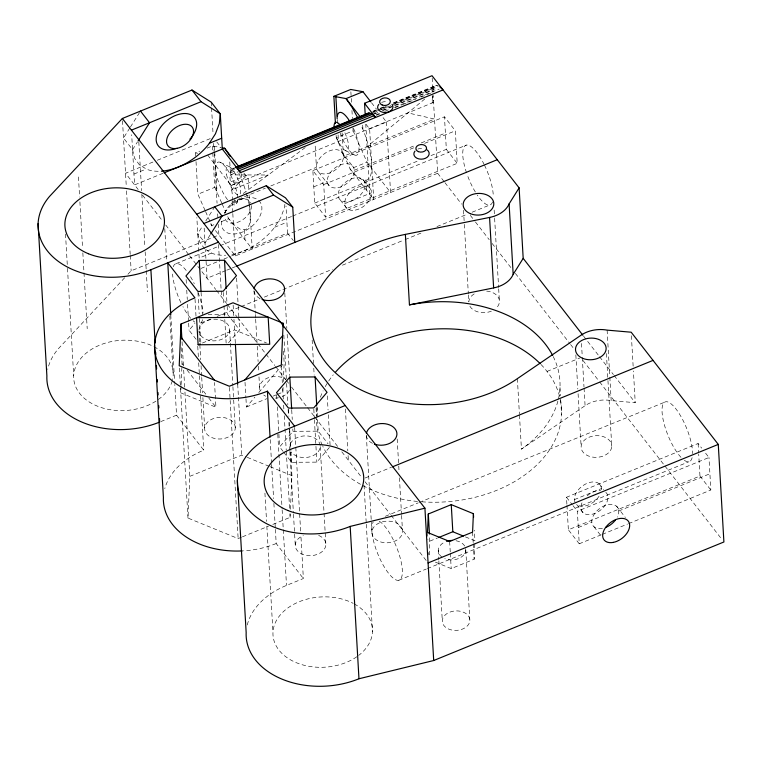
<?xml version="1.0" encoding="UTF-8"?>
<svg xmlns="http://www.w3.org/2000/svg" width="762" height="762" viewBox="0 0 762 762"><rect width="100%" height="100%" fill="white"/><g stroke="black" fill="none" stroke-linecap="round" stroke-linejoin="round"><path stroke-width="0.57" stroke-dasharray="3.81 2.86" d="M181.08 385.82L180.775 392.84L215.941 407.222L214.513 382.476M181.127 384.648L182.051 363.569L181.099 347.072M241.392 537.258L238.144 538.582L187.995 518.074L189.814 476.345L184.842 390.134M283.093 387.439L282.883 392.125L277.53 394.316M283.35 381.591L284.159 362.855L283.483 351.072M272.786 524.437L290.103 517.36L290.255 513.883M290.465 509.245L291.932 475.621L290.57 451.999M429.263 554.936L429.53 535.219M435.397 562.127L451.209 568.595L474.155 559.222L474.859 543.096M232.029 200.587C234.544 192.386 224.495 172.117 234.563 168.192M432.978 91.65C432.73 88.668 434.664 83.877 438.36 85.935L394.821 103.718M284.864 204.321L284.54 207.569L280.645 217.856L274.091 228A49.835 31.756 -37.8 0 1 230.029 254.803M432.568 96.498L431.883 103.07L433.464 100.536L432.168 100.317L433.168 95.317M236.506 203.711L238.049 199.492M224.59 213.046L226.009 210.445M204.664 248.888L199.796 242.183L197.768 233.677L202.711 225.847M205.797 220.951L214.76 206.759M129.788 128.026L123.492 137.998L132.55 149.666L134.569 158.172L139.446 164.887L146.837 169.335A49.835 31.756 -37.8 0 0 161.506 171.164M130.416 127.035L140.484 111.081M132.55 149.666L137.493 141.837M210.055 235.029L205.016 243.011L197.768 233.677M196.091 339.281L189.052 330.222L194.967 323.298M228.495 342.852L239.582 329.87L238.973 319.259M245.964 398.764L246.44 407.013L254.908 397.097M258.756 392.592L284.159 362.855M283.15 451.428L279.635 446.903L292.951 431.321L292.808 428.968M283.855 452.333L291.598 462.305L316.859 462.124L329.432 447.408M124.673 277.749L58.322 348.758A76.667 54.112 -3.3 0 0 47.73 369.399M127.911 274.282L131.15 270.824L218.885 234.982L218.275 224.409M342.081 132.855L343.424 156.286L367.055 146.647L424.948 98.85M232.734 212.35L232.096 201.759L234.877 199.701M243.211 193.519L305.343 147.476M519.474 415.061L521.437 449.132L585.083 405.698A26.832 18.936 -3.3 0 1 611.181 400.612L635.241 402.688L633.413 370.97M433.568 102.384L231.124 185.509L207.721 155.115M152.943 162.039L125.52 173.241L138.208 189.567M157.324 160.249L212.16 137.846M133.96 174.06L146.304 169.012M195.691 155.896L195.52 152.857L199.739 151.143M207.121 148.123L212.388 145.971L221.199 147.59M163.097 173.26L134.579 184.899L131.693 134.741M232.391 168.688L234.591 167.792M372.723 111.29L376.085 109.995M380.343 108.185L383.696 106.88M393.402 102.841L435.854 85.506M373.894 111.281L376.076 110.385M380.428 108.604L384.781 106.832M393.487 103.27L437.026 85.487M231.6 169.612L233.791 168.716M373.104 111.814L376.371 110.48M377.466 110.033L386.172 106.48M393.792 103.365L434.064 86.916M370.875 113.5L377.409 110.833M378.495 110.385L387.201 106.832M231.019 170.983L235.41 169.183M374.704 112.29L376.885 111.395M381.238 109.623L391.03 105.613M392.125 105.175L433.483 88.278M372.332 114.395L377.781 112.176M382.133 110.395L437.645 87.725M230.667 172.755L236.153 170.507M374.352 114.062L378.704 112.281M383.057 110.5L433.13 90.049M376.085 114.843L379.343 113.509M384.791 111.29L390.23 109.061M394.583 107.29L439.217 89.059M229.772 161.935L230.543 174.898L238.211 171.764M376.409 115.319L379.676 113.986M394.907 107.756L401.441 105.089M402.527 104.642L415.595 99.308M421.034 97.088L431.921 92.64M205.083 210.455L197.901 194.234L214.779 187.338L212.388 145.971M366.008 124.263L369.627 128.93L373.694 199.406L350.139 169.069L336.252 137.722L353.13 130.826L352.892 126.787M369.627 128.93L386.496 122.044L382.219 116.519M232.096 201.759L265.376 188.166M270.805 185.947L316.421 167.307L315.077 143.894M367.055 146.647L434.531 119.062L407.937 112.89M312.858 170.564L444.465 116.805L455.333 130.807L457.21 163.335L325.603 217.094L314.735 203.092L312.858 170.564L323.726 184.566L325.603 217.094M213.893 224.723L211.788 225.59L209.979 223.256M221.275 221.713L228.657 218.694L234.686 225.342L240.163 229.143L244.716 229.829A49.835 15.421 67.8 0 0 249.079 204.835M386.496 122.044L390.563 192.519L367.008 162.182L350.139 169.069L356.168 175.727L361.645 179.518L366.198 180.203A49.835 15.421 67.8 0 0 363.322 130.369L361.198 125.511M313.801 186.823L327.298 181.308M354.292 170.288L415.766 145.171M421.253 142.932L445.399 133.064M323.726 184.566L414.757 147.38M424.625 143.351L455.333 130.807M314.735 203.092L417.824 160.982M430.987 155.6L446.342 149.333L444.465 116.805M176.117 263.652L218.989 246.145M220.094 245.688L291.541 216.503M292.637 216.056L466.325 145.113M211.531 253.022L199.177 258.07L196.844 217.599M274.558 227.276L286.912 222.228M344.691 203.711L371.685 192.691M200.901 268.462L217.351 261.747M223.933 259.061L230.515 256.365M231.61 255.918L287.541 233.077L285.979 205.969M215.417 230.515L235.344 255.927L437.655 173.279L433.254 96.945L432.664 95.536M225.695 270.634L207.054 278.244L205.426 250.06M226.79 270.186L231.181 268.395M232.277 267.938L235.563 266.595M210.493 319.087L199.501 323.574A32.194 9.963 67.8 0 0 202.644 319.488M217.084 316.392L240.173 306.962M241.268 306.514L259.956 298.875M264.357 297.085L332.508 269.243M342.405 265.205L403.955 240.059M405.06 239.611L422.643 232.42M436.931 226.59L467.716 214.017M472.107 212.217L489.699 205.035M202.406 343.014L234.563 329.879L266.433 342.91M160.734 421.634L176.555 415.176L174.784 384.467M246.44 407.013L266.805 398.688M273.234 396.069L276.454 394.754M189.814 476.345L241.783 455.114L246.145 456.895M547.03 371.418L579.692 358.073M365.055 478.031L391.43 467.258M242.468 536.819L268.453 526.199M385.296 516.303L418.271 502.834M419.376 502.387L665.607 401.803M247.259 625.002A76.667 54.112 -3.3 0 1 286.502 585.416L303.371 578.52L300.847 534.829M429.873 541.115L437.521 537.991M566.899 504.225L566.49 497.262L698.097 443.503L701.716 448.17M574.405 499.605L601.399 488.585M398.783 580.263L426.263 569.043M427.368 568.595L688.981 461.724M601.17 534.829L579.244 543.792L577.367 511.264L708.965 457.505L704.621 451.904M579.244 543.792L568.366 529.79L699.973 476.031L698.697 453.952M578.301 527.523L591.798 522.008M618.792 510.978L709.908 473.764M602.266 534.381L627.497 524.075M628.593 523.627L710.841 490.033L708.965 457.505M231.124 185.509L239.487 182.489L247.583 174.946L268.186 175.012L231.4 190.033L239.487 182.489L230.924 181.747L247.583 174.946L230.543 174.898M240.906 199.187L245.974 197.901M208.102 314.601L227.628 314.468L230.438 318.087M292.951 431.321L318.211 431.14L328.06 443.827M195.52 152.857L197.739 153.267M465.468 536.915L474.955 540.801L474.345 530.19M247.231 457.343L269.034 466.258M270.129 466.706L291.932 475.621M345.519 150.647L354.359 154.924M220.38 162.373L229.21 166.64M205.645 249.479L212.055 253.346A49.835 31.756 -37.8 0 0 225.647 255.232M446.342 149.333L457.21 163.335M699.973 476.031L710.841 490.033M583.578 336.147L598.865 355.825M599.589 356.768L613.41 374.571M614.143 375.514L635.241 402.688M437.655 173.279L444.198 181.699M444.922 182.642L461.629 204.159M470.345 215.389L474.707 221.009M475.431 221.942L489.242 239.725M492.147 243.469L511.759 268.729M515.388 273.406L569.881 343.595M570.605 344.529L574.243 349.206M582.959 360.436L598.942 381.029M599.665 381.962L664.331 465.249M665.055 466.182L721.719 539.172M371.513 102.737L376.504 109.166M341.3 151.6L352.168 165.602M363.036 179.603L369.56 188.004M599.284 483.899L603.628 489.499M616.677 506.301L625.373 517.503M318.545 171.993L329.413 185.995M340.29 199.996L346.805 208.397M583.054 512.693L576.529 504.292A15.335 9.773 -37.8 0 0 599.904 494.738M593.922 526.694L601.17 536.029M566.49 497.262L572.291 504.73M573.014 505.663L577.367 511.264M243.802 172.955L248.145 178.556L248.774 189.395M216.741 141.884L220.923 147.266M287.541 233.077L293.332 240.544M142.551 195.167L162.849 221.304M165.745 225.038L188.928 254.908M189.662 255.842L215.741 289.446M216.475 290.379L226.647 303.486M227.371 304.429L236.849 316.63M237.573 317.563L257.251 342.919M257.985 343.853L265.271 353.244M266.005 354.178L274.749 365.446M275.473 366.389L285.683 379.524M286.407 380.467L288.598 383.286M291.513 387.039L306.819 406.756M307.543 407.689L314.106 416.138M314.83 417.081L338.157 447.123M341.805 451.809L362.131 477.993M365.027 481.727L390.392 514.398M391.116 515.331L426.625 561.07M231.143 318.992L239.582 329.87M182.051 363.569L183.49 365.427M187.1 370.075L205.845 394.221M208.731 397.935L215.941 407.222M176.555 415.176L203.73 450.18A76.667 54.112 -3.3 0 0 164.773 488.68M275.377 529.352L276.196 543.525L303.371 578.52M214.779 187.338L221.694 202.968M353.13 130.826L367.008 162.182M222.161 204.016L225.876 212.407M227.733 216.599L228.657 218.694L252.212 249.031L249.765 206.673M205.569 211.531L210.35 222.342M210.826 223.428L211.95 226.047M238.839 173.126L241.84 179.994A49.835 15.421 67.8 0 1 246.012 192.11M432.168 77.991L433.007 92.192M232.801 213.531L235.344 255.927M214.398 146.342L214.665 150.962M214.732 152.114L217.056 192.481M698.097 443.503L698.63 452.79M631.384 335.737L633.146 366.274M607.114 330.127L609.752 375.942M609.829 377.114L611.181 400.612M606.4 353.52L607.895 379.39M607.962 380.562L611.762 446.408A15.335 10.82 -3.3 0 1 588.378 455.952A15.335 10.82 -3.3 0 1 589.197 437.178A15.335 10.82 -3.3 0 1 611.762 446.408M581.492 343.443L582.235 356.368M582.301 357.54L583.997 386.906M584.063 388.077L585.083 405.698M575.843 354.911L577.815 389.011M578.082 393.716L581.13 446.618M566.966 505.387L568.366 529.79M559.994 387.553L560.47 395.802M560.737 400.517L561.556 414.661M517.369 378.647L519.408 413.89M494.147 210.017L494.557 217.075M494.624 218.246L498.624 287.617M498.691 288.788L499.434 301.723M463.525 210.236L464.268 223.171M464.334 224.342L468.335 293.713M468.401 294.884L468.811 301.942A15.335 10.82 -3.3 0 1 475.174 293.294M472.592 532.114L473.202 542.725M473.269 543.906L474.155 559.222M465.792 550.069L469.859 620.554A13.802 9.744 -3.3 0 1 448.818 629.145A13.802 9.744 -3.3 0 1 449.551 612.248A13.802 9.744 -3.3 0 1 469.859 620.554M449.647 541.487L450.256 552.098M450.323 553.279L451.209 568.595M438.236 550.269L438.769 559.66M438.845 560.842L442.293 620.744M427.501 532.438L427.911 539.506M428.663 552.469L428.796 554.831M397.192 438.979L398.678 464.849M398.745 466.02L399.088 471.907M399.431 477.784L401.526 514.226M401.593 515.407L402.546 531.866A15.335 10.82 -3.3 0 1 379.171 541.411A15.335 10.82 -3.3 0 1 379.99 522.637A15.335 10.82 -3.3 0 1 402.546 531.866M370.17 200.844L365.779 124.358M362.693 125.111L362.95 129.521M365.874 180.156L366.446 190.071M350.872 91.792L351.482 102.289M351.949 110.452L352.425 118.615M366.36 435.673L371.923 532.076M364.055 485.299L366.236 523.094M366.303 524.275L372.494 631.736M336.118 135.35L336.252 137.722M345.405 409.003L347.824 450.942M348.091 455.6L348.358 460.267M327.25 395.869L328.06 410.013M328.336 414.728L330.165 446.542M320.211 446.618L325.879 544.744M316.782 406.394L318.211 431.14M312.144 339.966L313.496 363.484M313.773 368.179L314.182 375.237M316.078 408.156L316.554 416.385A122.663 86.582 -3.3 0 1 317.84 406.194M313.801 409.089L314.344 418.519M314.411 419.7L316.859 462.124M294.656 427.368L300.78 533.648M291.722 410.108L292.265 419.538M284.798 293.122L286.836 328.403M287.169 334.28L289.541 375.428M288.541 409.27L288.941 416.338M289.284 422.234L290.913 450.513M290.979 451.695L291.598 462.305M283.826 335.09L286.341 378.781M286.617 383.505L287.846 404.765M288.112 409.489L288.455 415.395M288.865 422.481L289.274 429.568M289.341 430.749L290.293 447.275M289.798 450.38L289.589 446.827A15.335 10.82 -3.3 0 1 310.582 436.502A15.335 10.82 -3.3 0 1 316.325 453.609A15.335 10.82 -3.3 0 1 291.408 452.237M289.865 451.561L293.408 513.036M293.475 514.217L295.246 544.954M281.388 366.198L282.34 382.695M282.683 388.591L283.293 399.212M283.635 405.117L283.978 411.023M284.245 415.757L284.931 427.568M284.998 428.749L286.226 450.018M286.293 451.199L289.627 509.092M289.903 513.817L290.103 517.36M276.644 395.04L276.92 399.755M277.33 406.832L278.825 432.759M278.892 433.94L279.635 446.903M277.778 434.254L282.073 508.654M282.14 509.835L286.502 585.416M270.205 439.598L271.567 463.22M271.634 464.401L273.606 498.643M273.882 503.368L275.311 528.171M249.088 194.815L249.698 205.492M254.041 290.989L255.327 313.334M255.394 314.506L255.594 318.03M255.661 319.211L257.156 345.072M257.223 346.253L258.108 361.531M258.375 366.236L258.718 372.113M258.985 376.819L259.594 387.401M264.928 493.09L266.567 521.427M266.833 526.151L272.967 632.441M241.154 173.631L241.468 179.137M244.392 229.781L244.964 239.697M245.012 382.257L245.897 397.583M236.591 278.016L238.163 305.114M238.23 306.295L238.906 318.078M233.134 305.133L233.886 318.097M233.953 319.268L235.315 342.871M237.696 384.229L238.373 396.04M238.449 397.221L241.783 455.114M229.629 329.936L232.839 385.505M232.905 386.686L235.287 428.063A15.335 10.82 -3.3 0 1 211.912 437.617A15.335 10.82 -3.3 0 1 212.731 418.843A15.335 10.82 -3.3 0 1 235.287 428.063M226.266 290.893L227.086 305.038M227.152 306.219L227.628 314.468M229.429 387.429L230.105 399.231M230.172 400.412L238.144 538.582M223.218 292.408L224.714 318.345M224.78 319.516L226.143 343.091M211.226 102.156L211.493 106.861M211.569 108.033L213.055 133.874M213.598 143.294L214.141 152.724M214.208 153.895L217.056 203.264M217.665 213.836L218.008 219.713M218.523 244.488L221.542 296.913M204.159 228.086L205.149 245.354M196.025 161.573L197.901 194.234M201.073 292.256L202.359 314.649M197.949 292.589L199.177 313.801M199.444 318.516L200.873 343.271M199.072 331.337L200.711 359.712M201.054 365.617L201.663 376.266M201.73 377.447L202.616 392.811M202.892 397.545L204.664 428.282M195.015 299.018L196.034 316.735M197.739 346.253L198.349 356.883M198.691 362.788L199.368 374.599M199.434 375.78L203.73 450.18M186.128 279.549L186.404 284.264M186.747 290.151L187.29 299.58M187.557 304.295L188.576 321.974M188.643 323.155L189.052 330.222M182.051 341.719L183.413 365.331M183.69 370.056L184.775 388.953M179.346 368.094L180.432 386.953M180.499 388.125L187.995 518.074M170.764 314.792L174.717 383.286M164.773 228.61L166.678 261.68M169.812 316.001L173.212 375.047M138.808 141.808L141.627 190.748M141.827 194.234L144.875 247.145M145.151 251.851L146.171 269.481M146.237 270.662L147.457 291.827M122.501 120.777L126.273 186.166M126.54 190.871L130.197 254.365M130.273 255.537L131.15 270.824M78.457 176.927L79.619 197.091M79.896 201.835L82.563 248.079M82.839 252.822L87.211 328.727M65.513 234.039L67.418 267.1M67.485 268.281L73.685 375.742M338.08 134.807L338.528 142.865M276.196 543.525A76.667 54.112 -3.3 0 1 243.469 550.85M455.99 540.725A13.802 9.744 -3.3 0 1 464.582 553.812A13.802 9.744 -3.3 0 1 444.751 558.67M441.97 557.136A13.802 9.744 -3.3 0 1 445.494 541.772M692.125 457.638A32.194 9.963 67.8 0 1 684.333 460.296M680.971 457.324A32.194 9.963 67.8 0 1 662.207 413.804A32.194 9.963 67.8 0 1 676.246 409.337A32.194 9.963 67.8 0 1 692.563 453.638M492.576 201.892A32.194 9.963 67.8 0 1 477.326 195.091M475.336 191.995A32.194 9.963 67.8 0 1 466.935 173.946M466.544 172.822A32.194 9.963 67.8 0 1 465.62 145.361A32.194 9.963 67.8 0 1 483.965 164.106M484.48 165.154A32.194 9.963 67.8 0 1 493.281 196.939M379.181 521.208A32.194 9.963 67.8 0 1 402.012 566.766A32.194 9.963 67.8 0 1 385.41 568.814A32.194 9.963 67.8 0 1 373.256 521.941M575.024 502.225A15.335 9.773 -37.8 0 1 587.283 483.251A15.335 9.773 -37.8 0 1 601.104 491.576M194.843 322.155A32.194 9.963 67.8 0 1 193.015 320.678M190.7 318.306A32.194 9.963 67.8 0 1 182.928 306.638M180.889 302.609A32.194 9.963 67.8 0 1 172.593 274.015M173.25 266.795A32.194 9.963 67.8 0 1 186.5 270.843M190.481 276.692A32.194 9.963 67.8 0 1 194.281 283.693M198.072 292.484A32.194 9.963 67.8 0 1 203.025 313.22M602.409 528.399A15.335 9.773 -37.8 0 1 592.398 517.969A15.335 9.773 -37.8 0 1 610.438 504.339A15.335 9.773 -37.8 0 1 617.296 517.141M605.8 492.3A15.335 9.773 -37.8 0 1 595.055 513.34A15.335 9.773 -37.8 0 1 582.425 501.853M587.14 495.862A15.335 9.773 -37.8 0 1 600.637 490.347M553.212 356.54A122.663 86.582 -3.3 0 1 558.175 400.012M557.889 401.145A122.663 86.582 -3.3 0 1 521.437 449.132M541.049 364.531A122.663 86.582 -3.3 0 1 542.877 458.572A122.663 86.582 -3.3 0 1 422.262 501.844M417.547 501.453A122.663 86.582 -3.3 0 1 322.802 446.332M322.307 445.265A122.663 86.582 -3.3 0 1 316.497 418.633M320.411 397.202A122.663 86.582 -3.3 0 1 323.098 390.811M325.222 386.696A122.663 86.582 -3.3 0 1 333.289 374.79M381.657 102.403A7.668 5.42 -3.2 0 1 387.496 101.832M417.89 149.085A7.668 5.41 -3.3 0 1 423.729 148.504M372.437 443.332A15.335 10.82 -3.3 0 1 366.312 435.435M260.118 298.647A15.335 10.82 -3.3 0 1 253.984 290.76M289.579 389.992A15.335 10.82 -3.3 0 1 282.159 396.631M278.416 397.735A15.335 10.82 -3.3 0 1 275.434 398.107M265.738 396.24A15.335 10.82 -3.3 0 1 263.747 395.03M259.994 390.201A15.335 10.82 -3.3 0 1 267.662 377.962A15.335 10.82 -3.3 0 1 286.074 379.552M486.594 291.074A15.335 10.82 -3.3 0 1 498.567 297.799A15.335 10.82 -3.3 0 1 495.548 308.715M491.366 311.163A15.335 10.82 -3.3 0 1 469.573 305.638M246.355 193.291A49.835 15.421 67.8 0 1 248.85 203.635M258.699 200.463A23.003 14.659 -37.8 0 1 245.212 230.8A23.003 14.659 -37.8 0 1 221.837 219.532M224.704 212.884A23.003 14.659 -37.8 0 1 257.956 199.844M251.517 205.578A15.335 9.773 -37.8 0 1 239.23 221.675A15.335 9.773 -37.8 0 1 224.619 217.522M224.819 213.608A15.335 9.773 -37.8 0 1 237.392 200.244A15.335 9.773 -37.8 0 1 250.888 202.959M318.63 535.41A15.335 10.82 -3.3 0 1 321.983 551.736A15.335 10.82 -3.3 0 1 298.523 551.898A15.335 10.82 -3.3 0 1 303.314 535.515M153.934 346.681A49.835 35.176 -3.3 0 1 172.583 379.647M172.298 380.8A49.835 35.176 -3.3 0 1 106.813 409.061A49.835 35.176 -3.3 0 1 79.439 360.197A49.835 35.176 -3.3 0 1 152.895 346.158M354.244 603.923A49.835 35.176 -3.3 0 1 358.673 655.406M356.835 656.749A49.835 35.176 -3.3 0 1 288.293 658.501A49.835 35.176 -3.3 0 1 285.017 610.191A49.835 35.176 -3.3 0 1 353.225 603.371M199.006 330.156A15.335 10.82 -3.3 0 1 222.009 320.45A15.335 10.82 -3.3 0 1 222.333 339.042A15.335 10.82 -3.3 0 1 199.025 331.099M237.525 199.463A23.003 7.115 67.8 0 1 230.343 202.787M227.562 199.72A23.003 7.115 67.8 0 1 215.76 169.459A23.003 7.115 67.8 0 1 225.685 167.192A23.003 7.115 67.8 0 1 237.496 197.463M353.568 128.54A23.003 7.115 67.8 0 1 356.702 155.162A23.003 7.115 67.8 0 1 340.252 133.188M337.633 123.282A23.003 7.115 67.8 0 1 337.261 116.929M344.862 132.759A15.335 4.743 67.8 0 1 346.92 150.857A15.335 4.743 67.8 0 1 335.68 134.845M355.292 210.102A15.335 9.773 -37.8 0 0 371.056 190.071A15.335 9.773 -37.8 0 0 348.196 194.434A15.335 9.773 -37.8 0 0 355.292 210.102M337.899 187.7A15.335 9.773 -37.8 0 0 353.673 167.669A15.335 9.773 -37.8 0 0 330.803 172.031A15.335 9.773 -37.8 0 0 337.899 187.7M348.777 201.701A15.335 9.773 -37.8 0 0 364.541 181.67A15.335 9.773 -37.8 0 0 341.681 186.033A15.335 9.773 -37.8 0 0 348.777 201.701M327.031 173.698A15.335 9.773 -37.8 0 0 342.795 153.667A15.335 9.773 -37.8 0 0 319.935 158.029A15.335 9.773 -37.8 0 0 327.031 173.698M226.543 174.488A15.335 4.743 67.8 0 0 238.944 194.967A15.335 4.743 67.8 0 0 234.648 172.641A15.335 4.743 67.8 0 0 226.543 174.488"/><path stroke-width="1.14" d="M181.032 324.002L179.213 365.731L229.352 386.248L281.321 365.017L283.14 323.279L233.001 302.771L181.032 324.002L181.918 339.357M428.311 514.007L427.501 532.438L449.647 541.487L472.592 532.114L473.392 513.693L451.256 504.634L428.311 514.007L429.463 534.038M237.382 480.289L246.164 632.622A76.667 54.112 -3.3 0 0 358.969 678.761L433.702 660.521L723.9 541.982L718.271 444.398L631.174 332.213L607.114 330.127A26.832 18.936 -3.3 0 0 581.015 335.223L517.369 378.647A122.663 86.582 -3.3 0 1 325.441 362.045A122.663 86.582 -3.3 0 1 405.374 234.391L489.566 217.437A26.832 18.936 -3.3 0 0 509.102 203.883L519.122 187.881L432.025 75.714L364.541 103.28L365.246 115.052M405.374 234.391L409.442 304.876L493.633 287.912A26.832 18.936 -3.3 0 0 513.169 274.358L523.189 258.356L519.122 187.881M138.113 140.856L149.542 122.749L140.484 111.081M210.683 234.039L222.009 216.094L214.76 206.759M199.234 260.433L185.928 276.006L197.882 291.408L223.152 291.236L236.458 275.654L224.504 260.252L199.234 260.433L201.006 291.074M366.579 114.481C369.246 110.852 373.609 115.176 375.542 117.481L364.541 103.28M244.878 379.905L282.597 335.747M289.817 377.104L276.511 392.687L288.465 408.089L313.734 407.908L327.041 392.335L315.087 376.933L289.817 377.104L291.656 408.927M439.826 86.83L443.027 89.906L240.563 172.612L222.314 149.066L220.285 113.824L211.226 102.156L191.986 90.04L122.368 118.481L49.54 196.425A76.667 54.112 -3.3 0 0 58.855 261.766A76.667 54.112 -3.3 0 0 150.895 269.729L218.389 242.154M131.426 130.15L201.044 101.708L220.285 113.824L219.313 123.558L215.427 133.845L208.874 143.989A49.835 31.756 -37.8 0 1 161.506 171.164M209.34 143.266L221.694 138.227M335.432 123.53L333.87 96.345L350.739 89.459L362.95 91.707L370.799 101.813M164.192 172.812L222.314 149.066M222.485 149.076L224.6 148.219L238.773 166.478M362.95 91.707L346.072 98.593L333.87 96.345M235.582 167.307L368.37 113.071M235.658 167.745L369.541 113.052M242.573 165.135L245.869 163.792M248.06 162.887L251.355 161.544M255.746 159.753L259.032 158.41M261.233 157.515L267.814 154.819M279.883 149.895L283.178 148.552M285.369 147.647L288.665 146.304M293.056 144.513L296.342 143.17M298.542 142.275L301.828 140.922M322.678 132.407L325.974 131.064M330.365 129.273L333.651 127.93M335.852 127.035L339.147 125.682M359.997 117.167L363.284 115.824M236.992 168.192L370.875 113.5M237.363 169.535L372.332 114.395M373.904 115.738L238.925 170.869L240.563 172.612M196.644 214.16L266.262 185.718L285.502 197.834L292.751 207.169L294.78 242.411M203.892 223.495L273.51 195.053L292.751 207.169M236.658 266.148L497.253 159.706M198.12 344.767L269.729 344.262L268.167 317.154L196.558 317.659L198.12 344.767L200.263 343.891M345.205 405.508L277.711 433.073A76.667 54.112 -3.3 0 0 246.459 507.311A76.667 54.112 -3.3 0 0 350.177 526.418L424.92 508.187L433.702 660.521M392.535 466.811L653.053 360.388M438.607 537.543L452.818 531.743L463.363 536.057M428.073 562.937L718.271 444.398M222.333 147.799L224.6 148.219L230.143 156.362M523.189 258.356L582.854 335.213M360.255 116.862L346.072 98.593L352.244 107.652L357.588 117.5M191.986 90.04L201.044 101.708M266.262 185.718L273.51 195.053M122.368 118.481L424.92 508.187M170.764 314.792L167.773 262.833L194.948 297.837A76.667 54.112 -3.3 0 0 163.687 372.075A76.667 54.112 -3.3 0 0 267.414 391.182L294.589 426.187M180.489 336.471L214.379 380.114M335.871 96.717L337.166 118.681M509.102 203.883L513.169 274.358M489.566 217.437L493.633 287.912M473.392 513.693L473.602 517.227M451.256 504.634L452.818 531.743M350.177 526.418L358.969 678.761M315.087 376.933L316.716 405.213M283.14 323.279L283.35 326.822M267.414 391.182L270.062 437.236M235.382 344.053L237.696 384.229M224.504 260.252L226.133 288.541M150.895 269.729L155.115 342.948M155.667 352.396L155.8 354.749M156.41 365.379L156.62 368.922M157.229 379.552L157.363 381.914M157.982 392.544L158.115 394.907M158.725 405.536L158.867 407.899M159.477 418.529L159.61 420.891M154.61 345.043L163.401 497.386A76.667 54.112 -3.3 0 0 242.297 550.916M38.1 223.59L46.882 375.933A76.667 54.112 -3.3 0 0 159.677 422.072M446.57 541.372A13.802 9.744 -3.3 0 1 452.438 540.41M615.286 520.265A15.335 9.773 -37.8 0 1 605.923 527.342M409.442 304.876A122.663 86.582 -3.3 0 1 552.679 355.483M335.585 372.056A122.663 86.582 -3.3 0 1 540.229 363.693M392.03 104.327A7.668 5.42 -3.2 0 1 385.048 112.509A7.668 5.42 -3.2 0 1 378.771 104.413M427.101 149.885A7.668 5.41 -3.3 0 1 427.234 157.201A7.668 5.41 -3.3 0 1 416.928 158.229A7.668 5.41 -3.3 0 1 415.004 151.095M366.389 433.549A15.335 10.82 -3.3 0 1 385.277 423.767A15.335 10.82 -3.3 0 1 395.916 437.845A15.335 10.82 -3.3 0 1 374.409 444.16M254.07 288.874A15.335 10.82 -3.3 0 1 272.948 279.082A15.335 10.82 -3.3 0 1 283.588 293.17A15.335 10.82 -3.3 0 1 262.08 299.476M176.298 148.419A23.003 14.659 -37.8 0 1 156.972 134.274A23.003 14.659 -37.8 0 1 187.261 113.681A23.003 14.659 -37.8 0 1 189.89 139.179M337.366 116.1A23.003 7.115 67.8 0 1 350.015 121.749M334.108 127.254A15.335 4.743 67.8 0 1 340.109 124.978M613.277 542.401A15.335 9.773 -37.8 0 0 629.041 522.37A15.335 9.773 -37.8 0 0 606.181 526.732A15.335 9.773 -37.8 0 0 613.277 542.401M287.731 510.435A49.835 35.176 -3.3 0 0 363.712 479.393A49.835 35.176 -3.3 0 0 290.398 449.409A49.835 35.176 -3.3 0 0 287.731 510.435M88.449 253.746A49.835 35.176 -3.3 0 0 164.43 222.704A49.835 35.176 -3.3 0 0 91.116 192.719A49.835 35.176 -3.3 0 0 88.449 253.746M418.386 151.638A5.363 3.791 -3.3 0 0 426.568 148.295A5.363 3.791 -3.3 0 0 418.671 145.066A5.363 3.791 -3.3 0 0 418.386 151.638M382.153 104.985A5.363 3.791 -3.2 0 0 390.334 101.641A5.363 3.791 -3.2 0 0 382.438 98.393A5.363 3.791 -3.2 0 0 382.153 104.985M582.759 358.369A15.335 10.82 -3.3 0 0 606.133 348.815A15.335 10.82 -3.3 0 0 583.578 339.595A15.335 10.82 -3.3 0 0 582.759 358.369M470.43 213.693A15.335 10.82 -3.3 0 0 493.805 204.14A15.335 10.82 -3.3 0 0 471.249 194.91A15.335 10.82 -3.3 0 0 470.43 213.693M177.155 148.314A15.335 9.773 -37.8 0 0 192.919 128.283A15.335 9.773 -37.8 0 0 170.059 132.645A15.335 9.773 -37.8 0 0 177.155 148.314"/></g></svg>
